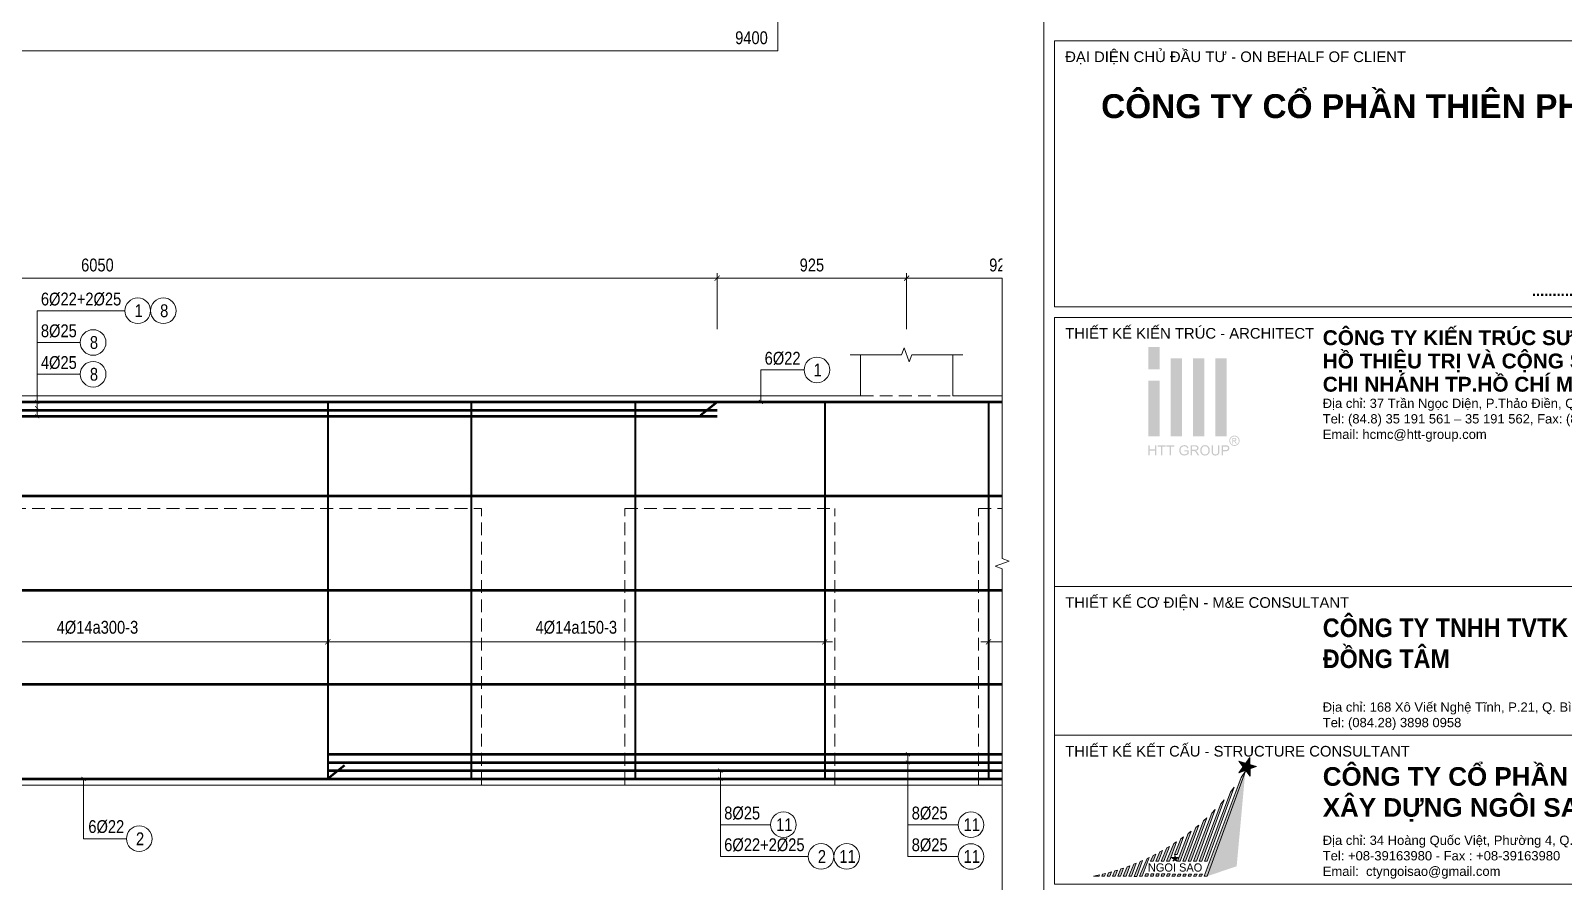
# Model space of a CAD drawing. Header units: millimetres. Extents: x 3014920 to 3563667, y -1638653 to -1356471.
# Drawn here: x 3096871 to 3104352, y -1614271 to -1610118 of the extents above; entities that cross this region are included whole.
import ezdxf
from ezdxf.enums import TextEntityAlignment as Align
from ezdxf.xclip import XClip

# ---------------------------------------------------------------- set-up
doc = ezdxf.new("R2010")
doc.units = ezdxf.units.MM
doc.header["$MEASUREMENT"] = 0
doc.header["$XCLIPFRAME"] = 0
doc.header["$PDMODE"] = 2
doc.linetypes.add('HIDDEN', pattern=[0.375, 0.25, -0.125])
doc.layers.get('0').update_dxf_attribs({"lineweight": 9})
doc.layers.get('Defpoints').update_dxf_attribs({"color": 10, "lineweight": 0})
for name, color, linetype, lineweight in [('CDAI', 21, 'Continuous', 40), ('CTHEP', 50, 'Continuous', 50), ('DBAO', 90, 'Continuous', 13), ('DGIONG', 130, 'Continuous', 13), ('DMo', 9, 'HIDDEN', 9), ('KTH', 154, 'Continuous', 9), ('Net khuat', 8, 'HIDDEN', 13), ('TEXT', 7, 'Continuous', 15)]:
    doc.layers.add(name, color=color, linetype=linetype, lineweight=lineweight)
doc.layers.add('CHG_XX_Khung ten$0$A1 BORDER$0$DGIONG', color=7, linetype='Continuous', lineweight=13, true_color=0x29ffff)
doc.layers.add('CHG_XX_Khung ten$0$A1 BORDER$0$STICK', color=7, linetype='Continuous', lineweight=9, true_color=0xe60000)
doc.styles.add('CHG_XX_Khung ten$0$A1 BORDER$0$ARIAL', font='arial.ttf')
doc.styles.add('CHG_XX_Khung ten$0$A1 BORDER$0$Arial - Bold', font='arialbd.ttf', dxfattribs={"height": 2.5})
doc.styles.add('CHG_XX_Khung ten$0$A1 BORDER$0$Star-AvoBold', font='VAVOB_0.TTF')
doc.styles.add('CHG_XX_Khung ten$0$A1 BORDER$0$Title Block DD$0$ARIAL', font='arial.ttf')
doc.styles.add('CHG_XX_Khung ten$0$A1 BORDER$0$Title Block DD$0$Arial - Bold', font='arialbd.ttf', dxfattribs={"height": 2.5})
doc.styles.add('Star-HelCon', font='VHELVCN_0.TTF')
doc.styles.add('TTP-HelCon', font='VHELVCN_0.TTF')
doc.styles.add('VNI-HELVE-CONDENSE', font='VHELVCN_0.TTF')
doc.dimstyles.new('kc-25', dxfattribs={"dimtxt": 62.5, "dimasz": 20, "dimexe": 20, "dimexo": 50, "dimgap": 25, "dimtad": 3, "dimdec": 0, "dimzin": 0, "dimdsep": 46, "dimtxsty": 'VNI-HELVE-CONDENSE', "dimblk": 'DIM', "dimcen": 2.5, "dimclrd": 256, "dimclre": 154, "dimclrt": 7, "dimaunit": 1, "dimadec": 0, "dimazin": 0, "dimtfac": 1, "dimtdec": 0, "dimtix": 1, "dimtmove": 0, "dimatfit": 3, "dimldrblk": 'DOT', "dimfxl": 1, "dimtolj": 1, "dimtzin": 0, "dimarcsym": 0})
doc.dimstyles.new('TTP-25', dxfattribs={"dimscale": 25, "dimtxt": 2.5, "dimasz": 1, "dimexe": 1, "dimexo": 1, "dimgap": 0.09, "dimtad": 0, "dimdec": 4, "dimrnd": 1, "dimzin": 9, "dimdsep": 46, "dimtxsty": 'TTP-HelCon', "dimblk": 'ARCHTICK', "dimcen": 0.09, "dimdle": 1.5, "dimclrd": 256, "dimclre": 256, "dimclrt": 7, "dimadec": 0, "dimazin": 0, "dimtfac": 1, "dimtdec": 4, "dimtmove": 0, "dimatfit": 3, "dimldrblk": 'ARCHTICK', "dimfxl": 1, "dimtvp": 1, "dimtolj": 1, "dimtzin": 0, "dimarcsym": 0})

# ---------------------------------------------------------------- blocks, each defined once
blk = doc.blocks.new('2Y-5')
at = {"layer": 'CTHEP'}
blk.add_line((55785, -500), (100, -500), dxfattribs=at)
for points in [[(25, -230), (25, -30), (55895, -30), (55895, -230)], [(25, -370), (25, -970), (55895, -970), (55895, -370)]]:
    blk.add_lwpolyline(points, dxfattribs=at)
at = {"layer": 'DBAO', "linetype": 'Continuous', "flags": 128}
blk.add_lwpolyline([(55925, 0), (55925, -1000), (32050, -1000)], dxfattribs=at)
blk = doc.blocks.new('_ArchTick')
at = {"color": 0, "linetype": 'ByBlock', "const_width": 0.15}
blk.add_lwpolyline([(-0.5, -0.5), (0.5, 0.5)], dxfattribs=at)
blk = doc.blocks.new('*D2605')
at = {"layer": 'Defpoints', "color": 0, "transparency": 16777216}
for p in [(19925, 574), (19925, 300), (25975, 300)]:
    blk.add_point(p, dxfattribs=at)
at = {"layer": 'KTH', "lineweight": -2, "transparency": 16777216}
for p, q in [((19925, 325), (19925, 599)), ((25975, 325), (25975, 599)), ((26012.5, 574), (19887.5, 574))]:
    blk.add_line(p, q, dxfattribs=at)
at = {"layer": 'KTH', "lineweight": -2, "transparency": 16777216, "xscale": 25, "yscale": 25, "zscale": 25, "rotation": 180}
blk.add_blockref('_ArchTick', (19925, 574), dxfattribs=at)
at = {"layer": 'KTH', "lineweight": -2, "transparency": 16777216, "xscale": 25, "yscale": 25, "zscale": 25}
blk.add_blockref('_ArchTick', (25975, 574), dxfattribs=at)
at = {"layer": 'KTH', "color": 7, "transparency": 16777216, "insert": (22950, 637.8), "char_height": 62.5, "attachment_point": 5, "style": 'TTP-HelCon'}
blk.add_mtext('\\A1;6050', dxfattribs=at)
blk = doc.blocks.new('*D2606')
at = {"layer": 'Defpoints', "color": 0, "transparency": 16777216}
for p in [(26900, 574), (25975, 300), (26900, 300)]:
    blk.add_point(p, dxfattribs=at)
at = {"layer": 'KTH', "lineweight": -2, "transparency": 16777216}
for p, q in [((25975, 325), (25975, 599)), ((26900, 325), (26900, 599)), ((25937.5, 574), (26937.5, 574))]:
    blk.add_line(p, q, dxfattribs=at)
at = {"layer": 'KTH', "lineweight": -2, "transparency": 16777216, "xscale": 25, "yscale": 25, "zscale": 25, "rotation": 180}
blk.add_blockref('_ArchTick', (25975, 574), dxfattribs=at)
at = {"layer": 'KTH', "lineweight": -2, "transparency": 16777216, "xscale": 25, "yscale": 25, "zscale": 25}
blk.add_blockref('_ArchTick', (26900, 574), dxfattribs=at)
at = {"layer": 'KTH', "color": 7, "transparency": 16777216, "insert": (26437.5, 637.8), "char_height": 62.5, "attachment_point": 5, "style": 'TTP-HelCon'}
blk.add_mtext('\\A1;925', dxfattribs=at)
blk = doc.blocks.new('*D2607')
at = {"layer": 'Defpoints', "color": 0, "transparency": 16777216}
for p in [(26900, 574), (26900, 300), (27825, 300)]:
    blk.add_point(p, dxfattribs=at)
at = {"layer": 'KTH', "lineweight": -2, "transparency": 16777216}
for p, q in [((26900, 325), (26900, 599)), ((27825, 325), (27825, 599)), ((27862.5, 574), (26862.5, 574))]:
    blk.add_line(p, q, dxfattribs=at)
at = {"layer": 'KTH', "lineweight": -2, "transparency": 16777216, "xscale": 25, "yscale": 25, "zscale": 25, "rotation": 180}
blk.add_blockref('_ArchTick', (26900, 574), dxfattribs=at)
at = {"layer": 'KTH', "lineweight": -2, "transparency": 16777216, "xscale": 25, "yscale": 25, "zscale": 25}
blk.add_blockref('_ArchTick', (27825, 574), dxfattribs=at)
at = {"layer": 'KTH', "color": 7, "transparency": 16777216, "insert": (27362.5, 637.8), "char_height": 62.5, "attachment_point": 5, "style": 'TTP-HelCon'}
blk.add_mtext('\\A1;925', dxfattribs=at)
blk = doc.blocks.new('*D2618')
at = {"layer": 'Defpoints', "color": 0, "transparency": 16777216}
for p in [(9600, -2500), (19000, -2500), (19000, -3001)]:
    blk.add_point(p, dxfattribs=at)
at = {"layer": 'KTH', "lineweight": -2, "transparency": 16777216}
for p, q in [((9600, -2525), (9600, -3026)), ((19000, -2525), (19000, -3026)), ((9562.5, -3001), (19037.5, -3001))]:
    blk.add_line(p, q, dxfattribs=at)
at = {"layer": 'KTH', "lineweight": -2, "transparency": 16777216, "xscale": 25, "yscale": 25, "zscale": 25, "rotation": 180}
blk.add_blockref('_ArchTick', (9600, -3001), dxfattribs=at)
at = {"layer": 'KTH', "lineweight": -2, "transparency": 16777216, "xscale": 25, "yscale": 25, "zscale": 25}
blk.add_blockref('_ArchTick', (19000, -3001), dxfattribs=at)
at = {"layer": 'KTH', "color": 7, "transparency": 16777216, "insert": (14300, -2937.2), "char_height": 62.5, "attachment_point": 5, "style": 'TTP-HelCon'}
blk.add_mtext('\\A1;9400', dxfattribs=at)
blk = doc.blocks.new('DIM')
h = blk.add_hatch(color=1)
h.paths.add_polyline_path([(0.49, 0.29, 1), (0.29, 0.49), (-0.19, 0), (0.19, 0)])
h.paths.add_polyline_path([(0.19, 0), (-0.19, 0), (-0.49, -0.29, 1), (-0.29, -0.49)])
at = {"color": 9}
for p, q in [((-0.19, 0), (-1.5, 0)), ((0.19, 0), (1.5, 0))]:
    blk.add_line(p, q, dxfattribs=at)
at = {"color": 1}
for p, q in [((-0.49, -0.29), (0.29, 0.49)), ((-0.29, -0.49), (0.49, 0.29)), ((-0.19, 0), (0.19, 0))]:
    blk.add_line(p, q, dxfattribs=at)
blk.add_arc((-0.39, -0.39), 0.138, 135, 315, dxfattribs=at)
blk = doc.blocks.new('*D2636')
at = {"layer": 'Defpoints', "color": 0, "transparency": 16777216}
for p in [(21825, -950), (24075, -950), (21825, -1201.2)]:
    blk.add_point(p, dxfattribs=at)
at = {"layer": 'KTH', "lineweight": -2, "transparency": 16777216}
for p, q in [((21825, -975), (21825, -1226.2)), ((24075, -975), (24075, -1226.2)), ((24112.5, -1201.2), (21787.5, -1201.2))]:
    blk.add_line(p, q, dxfattribs=at)
at = {"layer": 'KTH', "lineweight": -2, "transparency": 16777216, "xscale": 25, "yscale": 25, "zscale": 25}
for p, rotation in [((21825, -1201.2), 179.9999999866598), ((24075, -1201.2), 359.9999999866598)]:
    blk.add_blockref('_ArchTick', p, dxfattribs=dict(at, rotation=rotation))
at = {"layer": 'KTH', "color": 7, "transparency": 16777216, "insert": (22950, -1131.3), "char_height": 62.5, "attachment_point": 5, "rotation": 360, "style": 'TTP-HelCon'}
blk.add_mtext('\\A1;4Þ14a300-3', dxfattribs=at)
blk = doc.blocks.new('*D2638')
at = {"layer": 'Defpoints', "color": 0, "transparency": 16777216}
for p in [(24075, -950), (26500, -950), (24075, -1201.2)]:
    blk.add_point(p, dxfattribs=at)
at = {"layer": 'KTH', "lineweight": -2, "transparency": 16777216}
for p, q in [((24075, -975), (24075, -1226.2)), ((26500, -975), (26500, -1226.2)), ((26537.5, -1201.2), (24037.5, -1201.2))]:
    blk.add_line(p, q, dxfattribs=at)
at = {"layer": 'KTH', "lineweight": -2, "transparency": 16777216, "xscale": 25, "yscale": 25, "zscale": 25}
for p, rotation in [((24075, -1201.2), 179.9999999866598), ((26500, -1201.2), 359.9999999866598)]:
    blk.add_blockref('_ArchTick', p, dxfattribs=dict(at, rotation=rotation))
at = {"layer": 'KTH', "color": 7, "transparency": 16777216, "insert": (25287.5, -1131.3), "char_height": 62.5, "attachment_point": 5, "rotation": 360, "style": 'TTP-HelCon'}
blk.add_mtext('\\A1;4Þ14a150-3', dxfattribs=at)
blk = doc.blocks.new('*D2639')
at = {"layer": 'Defpoints', "color": 0, "transparency": 16777216}
for p in [(27300, -950), (29725, -950), (27300, -1201.2)]:
    blk.add_point(p, dxfattribs=at)
at = {"layer": 'KTH', "lineweight": -2, "transparency": 16777216}
for p, q in [((27300, -975), (27300, -1226.2)), ((29725, -975), (29725, -1226.2)), ((29762.5, -1201.2), (27262.5, -1201.2))]:
    blk.add_line(p, q, dxfattribs=at)
at = {"layer": 'KTH', "lineweight": -2, "transparency": 16777216, "xscale": 25, "yscale": 25, "zscale": 25}
for p, rotation in [((27300, -1201.2), 179.9999999866598), ((29725, -1201.2), 359.9999999866598)]:
    blk.add_blockref('_ArchTick', p, dxfattribs=dict(at, rotation=rotation))
at = {"layer": 'KTH', "color": 7, "transparency": 16777216, "insert": (28512.5, -1131.3), "char_height": 62.5, "attachment_point": 5, "rotation": 360, "style": 'TTP-HelCon'}
blk.add_mtext('\\A1;4Þ14a150-3', dxfattribs=at)
blk = doc.blocks.new('2Y-7')
at = {"layer": 'CTHEP'}
for p, q in [((43821.41112, -489.99789), (53.4545, -489.99789)), ((43821.41112, -949.99789), (53.4545, -949.99789)), ((43821.41112, -1409.99789), (53.4545, -1409.99789))]:
    blk.add_line(p, q, dxfattribs=at)
for points in [[(30, -529.99859), (30, -30), (43870.00002, -30)], [(30, -1870), (35469.73058, -1870)], [(6749.99992, -1830), (15450, -1830)]]:
    blk.add_lwpolyline(points, dxfattribs=at)
at = {"layer": 'DBAO', "linetype": 'Continuous', "flags": 128}
for points in [[(0, -2000), (34299.99999, -2000), (34299.99999, -2750), (43900.00002, -2750), (43900.00002, 0)], [(0, -1900), (34399.99999, -1900)]]:
    blk.add_lwpolyline(points, dxfattribs=at)
blk = doc.blocks.new('CHG_XX_Khung ten$0$A1 BORDER$0$HTT-Logo')
at = {"true_color": 0x134fb3}
h = blk.add_hatch(color=154, dxfattribs=at)
h.paths.add_polyline_path([(3, 29.1), (0, 29.1), (0, 23.1), (3, 23.1)])
h.paths.add_polyline_path([(3, 20.1), (0, 20.1), (0, 5.1), (3, 5.1)])
h.paths.add_polyline_path([(9, 26.1), (6, 26.1), (6, 5.1), (9, 5.1)])
h.paths.add_polyline_path([(15, 26.1), (12, 26.1), (12, 5.1), (15, 5.1)])
h.paths.add_polyline_path([(21, 26.1), (18, 26.1), (18, 5.1), (21, 5.1)])
h.paths.add_polyline_path([(2.12, 2.7), (1.76, 2.7), (1.76, 1.59), (0.36, 1.59), (0.36, 2.7), (0, 2.7), (0, 0), (0.36, 0), (0.36, 1.27), (1.76, 1.27), (1.76, 0), (2.12, 0)])
h.paths.add_polyline_path([(4.65, 2.7), (2.51, 2.7), (2.51, 2.38), (3.4, 2.38), (3.4, 0), (3.76, 0), (3.76, 2.38), (4.65, 2.38)])
h.paths.add_polyline_path([(6.95, 2.7), (4.81, 2.7), (4.81, 2.38), (5.7, 2.38), (5.7, 0), (6.06, 0), (6.06, 2.38), (6.95, 2.38)])
h.paths.add_polyline_path([(8.64, 1.36), (8.64, 1.41), (8.66, 1.58), (8.69, 1.75), (8.75, 1.9), (8.81, 2.03), (8.92, 2.17), (9.05, 2.28), (9.2, 2.37), (9.29, 2.39), (9.45, 2.43), (9.65, 2.44), (9.84, 2.42), (10, 2.37), (10.14, 2.29), (10.26, 2.18), (10.34, 2.03), (10.41, 1.86), (10.73, 1.95), (10.68, 2.11), (10.61, 2.26), (10.53, 2.39), (10.45, 2.47), (10.31, 2.57), (10.16, 2.65), (10.13, 2.66), (9.97, 2.71), (9.8, 2.74), (9.63, 2.75), (9.55, 2.74), (9.38, 2.73), (9.21, 2.7), (9.06, 2.65), (8.91, 2.58), (8.88, 2.56), (8.75, 2.47), (8.63, 2.36), (8.53, 2.23), (8.44, 2.07), (8.41, 1.99), (8.35, 1.84), (8.31, 1.68), (8.28, 1.51), (8.27, 1.34), (8.28, 1.26), (8.29, 1.09), (8.32, 0.92), (8.38, 0.77), (8.44, 0.62), (8.46, 0.58), (8.55, 0.44), (8.66, 0.32), (8.79, 0.21), (8.93, 0.12), (9, 0.09), (9.15, 0.03), (9.31, -0.01), (9.48, -0.04), (9.65, -0.05), (9.73, -0.04), (9.9, -0.03), (10.07, 0.01), (10.23, 0.06), (10.34, 0.11), (10.48, 0.18), (10.63, 0.27), (10.77, 0.38), (10.77, 1.38), (9.63, 1.38), (9.63, 1.06), (10.42, 1.06), (10.42, 0.56), (10.39, 0.53), (10.26, 0.45), (10.09, 0.37), (9.96, 0.32), (9.8, 0.29), (9.63, 0.28), (9.62, 0.28), (9.45, 0.29), (9.28, 0.33), (9.12, 0.4), (8.97, 0.49), (8.86, 0.61), (8.77, 0.75), (8.73, 0.85), (8.68, 1), (8.65, 1.17)])
h.paths.add_polyline_path([(13.16, 1.39), (13.28, 1.48), (13.3, 1.51), (13.39, 1.64), (13.44, 1.79), (13.46, 1.96), (13.46, 2.06), (13.42, 2.22), (13.35, 2.37), (13.31, 2.43), (13.19, 2.55), (13.05, 2.63), (13.01, 2.64), (12.87, 2.67), (12.7, 2.69), (12.5, 2.7), (11.3, 2.7), (11.3, 0), (11.66, 0), (11.66, 1.2), (12.07, 1.2), (12.11, 1.2), (12.28, 1.19), (12.44, 1.11), (12.49, 1.07), (12.62, 0.93), (12.67, 0.86), (12.77, 0.73), (12.88, 0.56), (13.23, 0), (13.68, 0), (13.21, 0.73), (13.13, 0.85), (13.03, 0.98), (12.92, 1.09), (12.86, 1.14), (12.7, 1.23), (12.86, 1.26), (13.03, 1.31)])
h.paths.add_polyline_path([(11.66, 1.51), (11.66, 2.4), (12.51, 2.4), (12.67, 2.39), (12.83, 2.35), (12.97, 2.27), (13.06, 2.13), (13.09, 1.96), (13.08, 1.87), (13.02, 1.72), (12.96, 1.64), (12.8, 1.55), (12.62, 1.52), (12.43, 1.51)], flags=16)
h.paths.add_polyline_path([(16.49, 1.43), (16.48, 1.6), (16.44, 1.77), (16.4, 1.92), (16.34, 2.07), (16.33, 2.09), (16.24, 2.23), (16.14, 2.36), (16.02, 2.47), (15.88, 2.57), (15.85, 2.59), (15.7, 2.66), (15.54, 2.71), (15.38, 2.74), (15.2, 2.75), (15.15, 2.75), (14.98, 2.73), (14.82, 2.7), (14.66, 2.64), (14.52, 2.57), (14.39, 2.48), (14.27, 2.37), (14.18, 2.26), (14.1, 2.14), (14.03, 2), (13.98, 1.84), (13.94, 1.68), (13.92, 1.5), (13.91, 1.31), (13.91, 1.29), (13.92, 1.12), (13.95, 0.96), (14, 0.8), (14.07, 0.64), (14.07, 0.62), (14.16, 0.48), (14.26, 0.35), (14.38, 0.23), (14.52, 0.14), (14.56, 0.12), (14.71, 0.04), (14.86, -0.01), (15.03, -0.04), (15.2, -0.05), (15.21, -0.05), (15.38, -0.03), (15.55, 0), (15.7, 0.05), (15.86, 0.12), (15.87, 0.13), (16.01, 0.22), (16.13, 0.33), (16.24, 0.46), (16.33, 0.61), (16.36, 0.69), (16.42, 0.84), (16.46, 1), (16.48, 1.17), (16.49, 1.35)])
h.paths.add_polyline_path([(14.28, 1.45), (14.3, 1.64), (14.34, 1.81), (14.4, 1.95), (14.47, 2.08), (14.57, 2.2), (14.73, 2.32), (14.88, 2.38), (15.04, 2.43), (15.21, 2.44), (15.38, 2.42), (15.54, 2.38), (15.69, 2.31), (15.82, 2.2), (15.93, 2.07), (16.01, 1.93), (16.04, 1.85), (16.09, 1.7), (16.12, 1.53), (16.12, 1.32), (16.11, 1.12), (16.08, 0.95), (16.03, 0.79), (15.96, 0.66), (15.86, 0.54), (15.8, 0.48), (15.67, 0.38), (15.53, 0.32), (15.37, 0.27), (15.2, 0.26), (15.12, 0.26), (14.95, 0.29), (14.8, 0.35), (14.67, 0.43), (14.54, 0.54), (14.45, 0.66), (14.37, 0.8), (14.32, 0.95), (14.29, 1.12), (14.28, 1.31)], flags=16)
h.paths.add_polyline_path([(17.31, 2.7), (16.96, 2.7), (16.96, 1.12), (16.96, 0.93), (16.98, 0.75), (17.02, 0.6), (17.06, 0.46), (17.07, 0.44), (17.15, 0.3), (17.27, 0.18), (17.4, 0.08), (17.51, 0.03), (17.67, -0.01), (17.84, -0.04), (18.02, -0.05), (18.2, -0.04), (18.37, -0.01), (18.52, 0.04), (18.66, 0.1), (18.68, 0.12), (18.81, 0.22), (18.91, 0.35), (18.99, 0.49), (19.02, 0.61), (19.06, 0.76), (19.07, 0.94), (19.08, 1.14), (19.08, 2.7), (18.72, 2.7), (18.72, 1.14), (18.72, 1.06), (18.71, 0.86), (18.68, 0.69), (18.62, 0.55), (18.55, 0.45), (18.49, 0.4), (18.36, 0.33), (18.19, 0.29), (17.99, 0.28), (17.92, 0.28), (17.75, 0.31), (17.6, 0.37), (17.46, 0.48), (17.38, 0.63), (17.34, 0.77), (17.32, 0.94), (17.31, 1.14)])
h.paths.add_polyline_path([(21.42, 1.25), (21.52, 1.34), (21.6, 1.45), (21.67, 1.59), (21.72, 1.75), (21.73, 1.92), (21.73, 1.97), (21.71, 2.13), (21.65, 2.29), (21.56, 2.44), (21.44, 2.55), (21.42, 2.56), (21.27, 2.63), (21.1, 2.67), (21.05, 2.68), (20.89, 2.7), (20.69, 2.7), (19.67, 2.7), (19.67, 0), (20.03, 0), (20.03, 1.1), (20.72, 1.1), (20.76, 1.1), (20.96, 1.11), (21.14, 1.14), (21.29, 1.19)])
h.paths.add_polyline_path([(20.03, 1.42), (20.03, 2.38), (20.72, 2.38), (20.93, 2.37), (21.06, 2.36), (21.16, 2.31), (21.28, 2.2), (21.34, 2.08), (21.37, 1.91), (21.36, 1.82), (21.31, 1.67), (21.22, 1.54), (21.09, 1.47), (20.93, 1.43), (20.73, 1.42)], flags=16)
h.paths.add_polyline_path([(23.87, 2.76), (24.01, 2.85), (24.13, 2.96), (24.24, 3.09), (24.33, 3.24), (24.35, 3.28), (24.42, 3.44), (24.47, 3.6), (24.5, 3.76), (24.51, 3.93), (24.51, 3.98), (24.49, 4.15), (24.46, 4.31), (24.4, 4.47), (24.33, 4.62), (24.29, 4.69), (24.19, 4.82), (24.08, 4.94), (23.95, 5.05), (23.81, 5.14), (23.77, 5.16), (23.61, 5.23), (23.45, 5.28), (23.29, 5.31), (23.12, 5.32), (23.08, 5.31), (22.92, 5.3), (22.76, 5.27), (22.6, 5.21), (22.44, 5.14), (22.38, 5.1), (22.24, 5.01), (22.12, 4.89), (22.01, 4.77), (21.92, 4.62), (21.89, 4.57), (21.82, 4.41), (21.77, 4.25), (21.74, 4.09), (21.73, 3.93), (21.73, 3.87), (21.75, 3.71), (21.79, 3.55), (21.84, 3.39), (21.92, 3.24), (21.95, 3.18), (22.05, 3.04), (22.16, 2.92), (22.29, 2.81), (22.43, 2.72), (22.48, 2.7), (22.64, 2.63), (22.79, 2.58), (22.96, 2.55), (23.12, 2.54), (23.18, 2.54), (23.34, 2.55), (23.5, 2.59), (23.66, 2.65), (23.82, 2.72)])
h.paths.add_polyline_path([(22.55, 2.92), (22.45, 2.98), (22.32, 3.09), (22.21, 3.21), (22.12, 3.35), (22.07, 3.44), (22.01, 3.6), (21.98, 3.76), (21.96, 3.93), (21.97, 4.03), (22, 4.19), (22.05, 4.35), (22.12, 4.51), (22.18, 4.61), (22.29, 4.73), (22.41, 4.85), (22.56, 4.94), (22.64, 4.98), (22.8, 5.04), (22.96, 5.07), (23.12, 5.09), (23.21, 5.08), (23.37, 5.06), (23.53, 5.01), (23.69, 4.94), (23.79, 4.88), (23.92, 4.77), (24.03, 4.65), (24.13, 4.51), (24.17, 4.41), (24.23, 4.25), (24.27, 4.09), (24.28, 3.93), (24.28, 3.83), (24.25, 3.67), (24.2, 3.51), (24.13, 3.35), (24.07, 3.25), (23.96, 3.13), (23.84, 3.01), (23.7, 2.92), (23.61, 2.87), (23.45, 2.81), (23.29, 2.78), (23.12, 2.77), (23.02, 2.77), (22.86, 2.8), (22.7, 2.85)], flags=16)
h.paths.add_polyline_path([(22.51, 3.16), (22.51, 4.65), (23.03, 4.65), (23.23, 4.64), (23.4, 4.62), (23.55, 4.52), (23.6, 4.47), (23.66, 4.31), (23.67, 4.25), (23.64, 4.09), (23.55, 3.96), (23.42, 3.87), (23.24, 3.82), (23.37, 3.75), (23.46, 3.64), (23.57, 3.47), (23.77, 3.16), (23.47, 3.16), (23.34, 3.39), (23.23, 3.58), (23.14, 3.7), (23.09, 3.74), (22.94, 3.79), (22.9, 3.79), (22.76, 3.79), (22.76, 3.16)], flags=0)
h.paths.add_polyline_path([(22.76, 4), (22.76, 4.45), (23.03, 4.45), (23.13, 4.45), (23.27, 4.42), (23.37, 4.35), (23.41, 4.21), (23.33, 4.06), (23.24, 4.02), (23.05, 4)], flags=0)
blk = doc.blocks.new('CHG_XX_Khung ten')
at = {"layer": 'CHG_XX_Khung ten$0$A1 BORDER$0$DGIONG'}
h = blk.add_hatch(color=256, dxfattribs=at)
h.paths.add_polyline_path([(724.94, 283.19), (724.15, 281.97), (717.19, 263.38), (717.7, 263.38)])
h.paths.add_polyline_path([(722.81, 280.17), (722.1, 279.22), (717.21, 266.21), (717.72, 266.21)], flags=17)
h.paths.add_polyline_path([(720.93, 277.8), (720.27, 277.04), (716.19, 266.22), (716.7, 266.22)])
h.paths.add_polyline_path([(719.23, 275.93), (718.6, 275.29), (715.18, 266.22), (715.69, 266.22)])
h.paths.add_polyline_path([(717.65, 274.38), (717.03, 273.81), (714.16, 266.22), (714.67, 266.22)])
h.paths.add_polyline_path([(716.14, 273.03), (715.61, 272.59), (713.15, 266.22), (713.66, 266.22)])
h.paths.add_polyline_path([(714.69, 271.86), (714.17, 271.45), (712.13, 266.23), (712.64, 266.23)])
h.paths.add_polyline_path([(713.29, 270.81), (712.76, 270.43), (711.57, 267.46), (712.07, 267.47)])
h.paths.add_polyline_path([(710.1, 266.23), (710.61, 266.24), (711.93, 269.87), (711.48, 269.56)])
h.paths.add_polyline_path([(710.61, 269.02), (710.13, 268.73), (709.08, 266.24), (709.59, 266.24)])
h.paths.add_polyline_path([(709.31, 268.26), (708.82, 267.97), (708.07, 266.24), (708.58, 266.24)])
h.paths.add_polyline_path([(708.04, 267.56), (707.54, 267.3), (707.05, 266.25), (707.56, 266.25)])
h.paths.add_polyline_path([(716.84, 263.8), (716.33, 263.8), (716.18, 263.38), (716.69, 263.38)])
h.paths.add_polyline_path([(715.67, 263.39), (715.82, 263.8), (715.32, 263.8), (715.16, 263.39)])
h.paths.add_polyline_path([(714.15, 263.39), (714.65, 263.39), (714.8, 263.8), (714.3, 263.8)])
h.paths.add_polyline_path([(713.13, 263.39), (713.64, 263.4), (713.79, 263.81), (713.28, 263.81)])
h.paths.add_polyline_path([(712.77, 263.81), (712.27, 263.81), (712.11, 263.39), (712.62, 263.4)])
h.paths.add_polyline_path([(711.25, 263.81), (711.1, 263.4), (711.61, 263.4), (711.76, 263.81)])
h.paths.add_polyline_path([(710.59, 263.4), (710.74, 263.82), (710.24, 263.82), (710.08, 263.4)])
h.paths.add_polyline_path([(709.73, 263.82), (709.22, 263.82), (709.07, 263.41), (709.57, 263.41)])
h.paths.add_polyline_path([(708.71, 263.82), (708.21, 263.82), (708.05, 263.41), (708.56, 263.41)])
h.paths.add_polyline_path([(707.54, 263.41), (707.69, 263.83), (707.19, 263.83), (707.03, 263.41)])
h.paths.add_polyline_path([(706.68, 263.83), (706.17, 263.83), (706.02, 263.42), (706.53, 263.42)])
h.paths.add_polyline_path([(705, 263.42), (705.51, 263.42), (706.79, 266.93), (706.4, 266.74)])
h.paths.add_polyline_path([(703.97, 263.37), (704.48, 263.37), (705.57, 266.36), (705.14, 266.17)])
h.paths.add_polyline_path([(704.36, 265.84), (703.91, 265.65), (702.96, 263.38), (703.46, 263.38)])
h.paths.add_polyline_path([(703.17, 265.37), (702.69, 265.19), (701.94, 263.38), (702.45, 263.38)])
h.paths.add_polyline_path([(702, 264.94), (701.5, 264.77), (700.92, 263.38), (701.43, 263.38)])
h.paths.add_polyline_path([(700.84, 264.56), (700.33, 264.4), (699.91, 263.39), (700.42, 263.39)])
h.paths.add_polyline_path([(699.7, 264.21), (699.18, 264.06), (698.89, 263.39), (699.4, 263.39)])
h.paths.add_polyline_path([(698.57, 263.9), (698.04, 263.77), (697.87, 263.38), (698.38, 263.39)])
h.paths.add_polyline_path([(697.37, 263.39), (697.45, 263.63), (696.91, 263.51), (696.35, 263.38)])
blk.add_hatch(color=256, dxfattribs=at).paths.add_polyline_path([(724.92, 283.21), (717.68, 263.38), (723.28, 265.27)])
at = {"layer": 'CHG_XX_Khung ten$0$A1 BORDER$0$STICK'}
for points in [[(723.71, 282.88), (725.74, 285.75), (725.8, 282.26), (723.67, 285.06), (727.02, 284.03)], [(725.76, 284.41), (724.96, 284.66), (724.49, 283.98), (724.99, 283.32), (725.77, 283.6)], [(711.25, 266.22), (711.64, 267.39), (712.01, 266.22), (711.02, 266.95), (712.24, 266.93)], [(711.87, 266.67), (711.78, 266.94), (711.49, 266.94), (711.4, 266.67), (711.63, 266.5)]]:
    blk.add_hatch(color=256, dxfattribs=at).paths.add_polyline_path(points)
blk.add_line((687, 577), (687, 17))
at = {"linetype": 'Continuous'}
for points in [[(689, 368.62), (822, 368.62), (822, 317.93), (689, 317.93)], [(689, 317.93), (822, 317.93), (822, 289.93), (689, 289.93)], [(689, 289.93), (822, 289.93), (822, 261.93), (689, 261.93)]]:
    blk.add_lwpolyline(points, close=True, dxfattribs=at)
at = {"layer": 'CHG_XX_Khung ten$0$A1 BORDER$0$DGIONG'}
for points in [[(724.94, 283.19), (717.7, 263.38), (717.19, 263.38), (724.15, 281.97), (724.94, 283.19)], [(722.81, 280.17), (717.72, 266.21), (717.21, 266.21), (722.1, 279.22), (722.81, 280.17)], [(720.93, 277.8), (716.7, 266.22), (716.19, 266.22), (720.27, 277.04), (720.93, 277.8)], [(717.65, 274.38), (714.67, 266.22), (714.16, 266.22), (717.03, 273.81), (717.65, 274.38)], [(719.23, 275.93), (715.69, 266.22), (715.18, 266.22), (718.6, 275.29), (719.23, 275.93)], [(714.69, 271.86), (712.64, 266.23), (712.13, 266.23), (714.17, 271.45), (714.69, 271.86)], [(716.14, 273.03), (713.66, 266.22), (713.15, 266.22), (715.61, 272.59), (716.14, 273.03)], [(710.61, 269.02), (709.59, 266.24), (709.08, 266.24), (710.13, 268.73), (710.61, 269.02)], [(711.93, 269.87), (710.61, 266.24), (710.1, 266.23), (711.48, 269.56), (711.93, 269.87)], [(713.29, 270.81), (712.07, 267.47), (711.57, 267.46), (712.76, 270.43), (713.29, 270.81)], [(704.36, 265.84), (703.46, 263.38), (702.96, 263.38), (703.91, 265.65), (704.36, 265.84)], [(705.57, 266.36), (704.48, 263.37), (703.97, 263.37), (705.14, 266.17), (705.57, 266.36)], [(706.79, 266.93), (705.51, 263.42), (705, 263.42), (706.4, 266.74), (706.79, 266.93)], [(708.04, 267.56), (707.56, 266.25), (707.05, 266.25), (707.54, 267.3), (708.04, 267.56)], [(709.31, 268.26), (708.58, 266.24), (708.07, 266.24), (708.82, 267.97), (709.31, 268.26)], [(697.45, 263.63), (697.37, 263.39), (696.35, 263.38), (696.91, 263.51), (697.45, 263.63)], [(698.57, 263.9), (698.38, 263.39), (697.87, 263.38), (698.04, 263.77), (698.57, 263.9)], [(699.7, 264.21), (699.4, 263.39), (698.89, 263.39), (699.18, 264.06), (699.7, 264.21)], [(700.84, 264.56), (700.42, 263.39), (699.91, 263.39), (700.33, 264.4), (700.84, 264.56)], [(702, 264.94), (701.43, 263.38), (700.92, 263.38), (701.5, 264.77), (702, 264.94)], [(703.17, 265.37), (702.45, 263.38), (701.94, 263.38), (702.69, 265.19), (703.17, 265.37)]]:
    blk.add_lwpolyline(points, dxfattribs=at)
for points in [[(706.53, 263.42), (706.68, 263.83), (706.17, 263.83), (706.02, 263.42)], [(707.54, 263.41), (707.69, 263.83), (707.19, 263.83), (707.03, 263.41)], [(708.56, 263.41), (708.71, 263.82), (708.21, 263.82), (708.05, 263.41)], [(709.57, 263.41), (709.73, 263.82), (709.22, 263.82), (709.07, 263.41)], [(710.59, 263.4), (710.74, 263.82), (710.24, 263.82), (710.08, 263.4)], [(711.61, 263.4), (711.76, 263.81), (711.25, 263.81), (711.1, 263.4)], [(712.62, 263.4), (712.77, 263.81), (712.27, 263.81), (712.11, 263.39)], [(713.64, 263.4), (713.79, 263.81), (713.28, 263.81), (713.13, 263.39)], [(714.65, 263.39), (714.8, 263.8), (714.3, 263.8), (714.15, 263.39)], [(715.67, 263.39), (715.82, 263.8), (715.32, 263.8), (715.16, 263.39)], [(716.69, 263.38), (716.84, 263.8), (716.33, 263.8), (716.18, 263.38)]]:
    blk.add_lwpolyline(points, close=True, dxfattribs=at)
at = {"layer": 'CHG_XX_Khung ten$0$A1 BORDER$0$STICK'}
for p, q in [((723.71, 282.88), (725.74, 285.75)), ((725.74, 285.75), (725.8, 282.26)), ((723.67, 285.06), (727.02, 284.03)), ((725.8, 282.26), (723.67, 285.06)), ((727.02, 284.03), (723.71, 282.88)), ((711.02, 266.95), (712.24, 266.93)), ((712.01, 266.22), (711.02, 266.95)), ((712.24, 266.93), (711.25, 266.22)), ((711.64, 267.39), (712.01, 266.22))]:
    blk.add_line(p, q, dxfattribs=at)
at = {"xscale": 0.7, "yscale": 0.7, "zscale": 0.7}
blk.add_blockref('CHG_XX_Khung ten$0$A1 BORDER$0$HTT-Logo', (706.68, 342.64), dxfattribs=at)
for s, style, p in [('ĐẠI DIỆN CHỦ ĐẦU TƯ - ON BEHALF OF CLIENT ', 'CHG_XX_Khung ten$0$A1 BORDER$0$Title Block DD$0$ARIAL', (691, 417.69)), ('THIẾT KẾ KIẾN TRÚC - ARCHITECT', 'CHG_XX_Khung ten$0$A1 BORDER$0$ARIAL', (691, 365.62)), ('THIẾT KẾ CƠ ĐIỆN - M&E CONSULTANT', 'CHG_XX_Khung ten$0$A1 BORDER$0$ARIAL', (691, 314.93)), ('THIẾT KẾ KẾT CẤU - STRUCTURE CONSULTANT', 'CHG_XX_Khung ten$0$A1 BORDER$0$ARIAL', (691, 286.93))]:
    blk.add_text(s, height=2, dxfattribs=dict(style=style)).set_placement(p, align=Align.MIDDLE_LEFT)
at = {"style": 'CHG_XX_Khung ten$0$A1 BORDER$0$Title Block DD$0$Arial - Bold'}
blk.add_text('.....................................................', height=2, dxfattribs=at).set_placement((820, 373.62), align=Align.MIDDLE_RIGHT)
at = {"ltscale": 10, "insert": (755.91, 410.64), "char_height": 4.5, "width": 121.2929, "attachment_point": 2, "style": 'CHG_XX_Khung ten$0$A1 BORDER$0$Title Block DD$0$Arial - Bold', "bg_fill": 2}
blk.add_mtext('CÔNG TY CỔ PHẦN THIÊN PHÚC ĐIỀN', dxfattribs=at)
at = {"ltscale": 10, "insert": (739.49, 366.19), "char_height": 2.8, "width": 76.248, "attachment_point": 1, "line_spacing_factor": 0.938532, "style": 'CHG_XX_Khung ten$0$A1 BORDER$0$Arial - Bold'}
blk.add_mtext('CÔNG TY KIẾN TRÚC SƯ\\PHỒ THIỆU TRỊ VÀ CỘNG SỰ\\PCHI NHÁNH TP.HỒ CHÍ MINH', dxfattribs=at)
at = {"ltscale": 10}
for s, insert, char_height, width, attachment_point, style in [('Địa chỉ: 37 Trần Ngọc Diện, P.Thảo Điền, Quận 2, Tp. HCM\\PTel: (84.8) 35 191 561 – 35 191 562, Fax: (84.8) 35 191 563\\PEmail: hcmc@htt-group.com', (739.49, 345.2), 1.75, 83.001, 7, 'CHG_XX_Khung ten$0$A1 BORDER$0$ARIAL'), ('{\\W0.9;CÔNG TY TNHH TVTK CƠ ĐIỆN \\PĐỒNG TÂM}', (739.49, 311.93), 3.5, 76.248, 1, 'CHG_XX_Khung ten$0$A1 BORDER$0$Arial - Bold'), ('\\pt8.75;Địa chỉ: 168 Xô Viết Nghệ Tĩnh, P.21, Q. Bình Thạnh, Tp. HCM \\P\\ptz;Tel: (084.28) 3898 0958', (739.49, 290.93), 1.75, 83.001, 7, 'CHG_XX_Khung ten$0$A1 BORDER$0$ARIAL'), ('CÔNG TY CỔ PHẦN TƯ VẤN \\PXÂY DỰNG NGÔI SAO', (739.49, 283.93), 3.5, 76.248, 1, 'CHG_XX_Khung ten$0$A1 BORDER$0$Arial - Bold'), ('Địa chỉ: 34 Hoàng Quốc Việt, Phường 4, Q. Tân Bình,  Tp. HCM\\PTel: +08-39163980 - Fax : +08-39163980 \\PEmail:  ctyngoisao@gmail.com', (739.49, 262.93), 1.75, 83.001, 7, 'CHG_XX_Khung ten$0$A1 BORDER$0$ARIAL')]:
    blk.add_mtext(s, dxfattribs=dict(at, insert=insert, char_height=char_height, width=width, attachment_point=attachment_point, style=style))
at = {"layer": 'CHG_XX_Khung ten$0$A1 BORDER$0$STICK', "style": 'CHG_XX_Khung ten$0$A1 BORDER$0$Star-AvoBold', "width": 1}
blk.add_text('NGOI SAO', height=1.547, dxfattribs=at).set_placement((706.57, 264.27))
at = {"linetype": 'Continuous'}
blk.add_lwpolyline([(689, 420.69), (822, 420.69), (822, 370.62), (689, 370.62)], close=True, dxfattribs=at)
blk = doc.blocks.new('2Y-6')
at = {"layer": 'CDAI'}
for points in [[(24074.9925, -30), (24074.9925, -1870)], [(24774.9925, -30), (24774.9925, -1870)], [(25575.00001, -30), (25575.00001, -1870)], [(26499.9925, -30), (26499.9925, -1870)], [(27300, -30), (27300, -1870)]]:
    blk.add_lwpolyline(points, dxfattribs=at)
at = {"layer": 'CTHEP'}
for p, q in [((19925.00001, -70), (25975, -70)), ((25893.57411, -94.5255), (25975, -30)), ((19925.00001, -100), (25975, -100)), ((35021.41109, -490), (53.4545, -490)), ((35021.41109, -950), (53.4545, -950)), ((35021.41109, -1410), (53.4545, -1410)), ((24156.4184, -1805.47451), (24074.9925, -1870))]:
    blk.add_line(p, q, dxfattribs=at)
for points in [[(30, -529.99859), (30, -30), (35069.99999, -30)], [(30, -1870), (35069.99999, -1870), (35069.99999, -1170)], [(24074.9925, -1750.00002), (29725.00001, -1750.00002)], [(24074.9925, -1790.00001), (29725.00001, -1790.00001)], [(24074.9925, -1830), (29725.00001, -1830)]]:
    blk.add_lwpolyline(points, dxfattribs=at)
at = {"layer": 'DBAO', "linetype": 'Continuous'}
for p, q in [((26674.99992, 200), (26674.99992, 0)), ((27124.99992, 0), (27124.99992, 200)), ((19224.99249, 0), (24949.99993, 0)), ((24949.99993, 0), (26674.99992, 0)), ((27124.99992, 0), (34800.00001, 0)), ((0, -1900), (35099.99998, -1900))]:
    blk.add_line(p, q, dxfattribs=at)
at = {"layer": 'DGIONG', "linetype": 'Continuous', "flags": 128}
blk.add_lwpolyline([(27174.99992, 200), (26924.99992, 200), (26912.49992, 165.65653), (26887.49992, 234.34347), (26874.99992, 200), (26624.98492, 200)], dxfattribs=at)
at = {"layer": 'DGIONG'}
for centre in [(23146.89828, 415.02234), (23271.89828, 415.02234), (22929.00878, 260.04133), (22929.00878, 105.06033), (26461.80396, 126.06616), (26298.60932, -2093.69976), (27213.85715, -2093.93134), (23154.10829, -2162.04426), (26482.30232, -2248.68071), (26607.30232, -2248.68071), (27213.85715, -2248.91234)]:
    blk.add_circle(centre, 62.5, dxfattribs=at)
at = {"layer": 'Net khuat', "ltscale": 250}
for p, q in [((26674.99992, 0), (27124.99992, 0)), ((19350, -550), (24825.00001, -550)), ((24825.00001, -1900), (24825.00001, -550)), ((25525, -550), (26149.99254, -550)), ((25525, -550), (26550, -550)), ((25525, -1900), (25525, -550)), ((26550, -1900), (26550, -550)), ((27249.99999, -550), (34399.99999, -550)), ((27249.99999, -1900), (27249.99999, -550))]:
    blk.add_line(p, q, dxfattribs=at)
at = {"layer": 'TEXT', "style": 'TTP-HelCon'}
for s, p in [('6Þ22+2Þ25', (22674.0904, 440.87528, 0)), ('8Þ25', (22674.0904, 285.89428, 0)), ('4Þ25', (22674.0904, 130.91328, 0)), ('6Þ22', (26206.88558, 151.91911, 0)), ('8Þ25', (26009.49445, -2067.84676, 0)), ('8Þ25', (26924.74227, -2068.07834, 0)), ('6Þ22', (22905.62006, -2134.1472, 0)), ('6Þ22+2Þ25', (26009.49445, -2222.82776, 0)), ('8Þ25', (26924.74227, -2223.05934, 0))]:
    blk.add_text(s, height=62.5, dxfattribs=at).set_placement(p)
at = {"layer": 'TEXT', "style": 'Star-HelCon'}
for s, p in [('1', (23151.06495, 415.02234)), ('8', (23276.06495, 415.02234)), ('8', (22933.17545, 260.04133)), ('1', (26465.97063, 126.06616)), ('8', (22933.17545, 105.06033)), ('11', (26302.77599, -2093.69976)), ('11', (27218.02382, -2093.93134)), ('2', (23158.27496, -2162.04426)), ('2', (26486.46899, -2248.68071)), ('11', (26611.46899, -2248.68071)), ('11', (27218.02382, -2248.91234))]:
    blk.add_text(s, height=62.5, dxfattribs=at).set_placement(p, align=Align.MIDDLE)
at = {"layer": 'KTH'}
for base, p1, p2, picture, middle in [((19925, 574.00461), (25975, 300), (19925, 300), '*D2605', (22950, 637.83794)), ((26900, 574.00461), (27825.0075, 300), (26900, 300), '*D2607', (27362.50375, 637.83794))]:
    dim = blk.add_linear_dim(base=base, p1=p1, p2=p2, dimstyle='TTP-25', override={"dimtmove": 1}, dxfattribs=at)
    dim.commit()
    dim.dimension.update_dxf_attribs({"geometry": picture, "text_midpoint": middle})
for base, p1, p2, picture, middle in [((26900, 574.00461), (25975, 300), (26900, 300), '*D2606', (26437.5, 637.83794)), ((19000, -3001), (9600, -2500), (19000, -2500), '*D2618', (14300, -2937.16667))]:
    dim = blk.add_linear_dim(base=base, p1=p1, p2=p2, angle=180, dimstyle='TTP-25', override={"dimtmove": 1}, dxfattribs=at)
    dim.commit()
    dim.dimension.update_dxf_attribs({"geometry": picture, "text_midpoint": middle})
for base, p1, p2, text, picture, middle in [((21824.99248, -1201.20202), (24074.98501, -950), (21824.99248, -950), '4Þ14a300-3', '*D2636', (22949.98875, -1131.28536)), ((24074.98501, -1201.20202), (26499.9925, -950), (24074.98501, -950), '4Þ14a150-3', '*D2638', (25287.48876, -1131.28536)), ((27300, -1201.20202), (29725.02243, -950), (27300, -950), '4Þ14a150-3', '*D2639', (28512.51121, -1131.28536))]:
    dim = blk.add_linear_dim(base=base, p1=p1, p2=p2, angle=179.999999987, text=text, dimstyle='TTP-25', override={"dimtmove": 1}, dxfattribs=at)
    dim.commit()
    dim.dimension.update_dxf_attribs({"geometry": picture, "text_midpoint": middle})
at = {"layer": 'DGIONG'}
for points in [[(22655.57866, -30), (22655.57837, 415.02234), (23084.39828, 415.02234)], [(22655.5787, -60), (22655.57837, 260.04133), (22866.50878, 260.04133)], [(22655.57856, -100), (22655.57837, 105.06033), (22866.50878, 105.06033)], [(26188.37365, -30), (26188.37355, 126.06616), (26399.30396, 126.06616)], [(26906.23047, -1749.99998), (26906.23024, -2093.93128), (27151.35715, -2093.93128)], [(26906.23047, -1789.99998), (26906.23024, -2248.91228), (27151.35715, -2248.91228)], [(22882.60829, -1870), (22882.60803, -2162.04426), (23091.60829, -2162.04426)], [(25990.98264, -1830.00006), (25990.98241, -2093.6997), (26236.10932, -2093.6997)], [(25990.9826, -1870.00006), (25990.98241, -2248.68071), (26419.80232, -2248.68071)]]:
    blk.add_leader(points, dimstyle='kc-25', override={"dimtad": 0, "dimldrblk": 'ArchTick', "dimfxl": 100, "dimarcsym": 1}, dxfattribs=at)

msp = doc.modelspace()

# ---------------------------------------------------------------- linework, layer by layer
at = {"layer": 'DGIONG', "linetype": 'Continuous', "elevation": 0, "flags": 128}
for points in [[(3100518.83938, -1610217.20459), (3100518.83947, -1608061.29294), (3100484.496, -1608048.79294), (3100553.18293, -1608023.79294), (3100518.83947, -1608011.29294), (3100518.83936, -1606642.19999)], [(3101613.6866, -1614901.65373), (3101613.68669, -1612745.74209), (3101579.34322, -1612733.24209), (3101648.03016, -1612708.24209), (3101613.68669, -1612695.74209), (3101613.68658, -1611326.64913)]]:
    msp.add_lwpolyline(points, dxfattribs=at)

# ---------------------------------------------------------------- block references
at = {"layer": 'DGIONG', "color": 5}
ref = msp.add_blockref('2Y-6', (3086089.46823, -1607216.20459), dxfattribs=at)
XClip(ref).set_block_clipping_path([(-972.2698653229, -3698.097227362), (14429.3711208934, 961.0599533499)])
ref = msp.add_blockref('2Y-7', (3094897.19328, -1610694.96884), dxfattribs=at)
XClip(ref).set_block_clipping_path([(12333.1990660783, -3196.9660486388), (27763.0042726612, 785.8285059552)])
ref = msp.add_blockref('2Y-6', (3074246.90367, -1611900.65373), dxfattribs=at)
XClip(ref).set_block_clipping_path([(10466.3343509422, -3587.9971422132), (27366.7829084061, 990.7508366439)])
at = {"layer": 'DMo'}
ref = msp.add_blockref('2Y-5', (3047365.76685, -1610479.88858), dxfattribs=at)
XClip(ref).set_block_clipping_path([(15564.3966577621, -2756.8021740001), (32506.7499601212, 706.072046997)])

# ---------------------------------------------------------------- next in the draw order: block references
at = {"color": 5, "xscale": 25.92478421704392, "yscale": 25.92478421704392, "zscale": 25.92478421704392}
msp.add_blockref('CHG_XX_Khung ten', (3084006.85793, -1621074.38806), dxfattribs=at)

doc.saveas('drawing.dxf')
